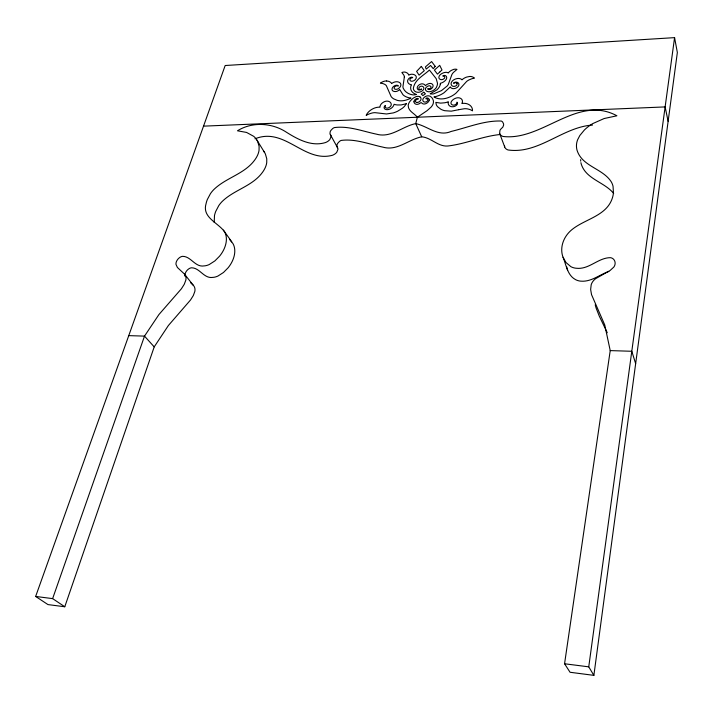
<?xml version="1.0" encoding="UTF-8"?>
<svg xmlns="http://www.w3.org/2000/svg" width="713" height="713" viewBox="0 0 713 713"><rect width="100%" height="100%" fill="white"/><g stroke="black" fill="none" stroke-linecap="round" stroke-linejoin="round"><path stroke-width="1.07" d="M499.644 133.456A7.388 5.419 -21.9 0 0 500.918 135.31A8.449 6.203 -21.8 0 0 503.075 136.468C542.379 141.21 577.218 94.33 616.932 115.782L604.161 118.527L592.708 123.616A37.789 28.235 -17.1 0 0 584.41 129.971L579.821 135.523L577.637 139.739A25.463 18.984 -17.6 0 0 576.46 145.862A30.035 22.379 -17.4 0 0 577.084 150.372C582.164 166.494 602.565 168.375 611.175 181.699A27.049 20.784 -18.1 0 1 613.046 186.325L613.447 192.831A35.267 27.103 -18.5 0 1 612.476 197.67C606.843 216.164 584.794 218.855 571.612 229.898A28.065 22.228 -17.7 0 0 567.521 234.096A30.677 24.313 -17.6 0 0 564.357 239.06A32.941 26.123 -17.5 0 0 562.263 245.014A33.627 26.666 -17.5 0 0 561.737 250.477A32.629 25.882 -17.5 0 0 563.047 257.25L566.015 262.544L570.863 266.653A15.071 12.014 -18.3 0 0 573.689 267.785A13.574 10.82 -18.3 0 0 576.443 268.257C589.072 269.71 598.118 257.75 610.301 257.669A5.606 4.483 -16.5 0 1 612.512 258.418A6.898 5.526 -16.6 0 1 613.545 259.247A8.271 6.631 -16.6 0 1 614.526 260.628A8.912 7.148 -16.7 0 1 615.114 263.507L615.052 264.104A8.44 6.765 -16.6 0 1 613.822 267.072L610.123 270.477L595.658 278.649A14.18 11.524 -16.7 0 0 593.679 280.467A12.335 10.018 -16.8 0 0 592.155 282.562A13.663 11.096 -16.7 0 0 591.202 284.737L590.64 289.469L591.532 294.629L604.758 324.976L610.221 350.6L564.562 663.767L570.061 672.27L593.876 675.363L677.35 52.504L674.578 37.637L225.174 65.516L35.65 596.451L47.967 604.588L64.776 606.763L154.213 346.883L168.393 325.511L190.514 299.995L193.303 295.565L194.818 291.457A11.622 8.458 -37.6 0 0 194.988 289.558A10.508 7.647 -37.6 0 0 194.694 287.722A12.068 8.779 -37.7 0 0 193.945 286.109L184.417 274.024L177.394 267.473L176.022 264.478A7.273 5.214 -36.7 0 1 176.325 261.894L176.53 261.386A7.683 5.508 -36.7 0 1 178.161 258.89A7.121 5.098 -36.7 0 1 179.471 257.696A5.936 4.251 -36.7 0 1 180.594 256.983A4.822 3.449 -36.7 0 1 182.581 256.341C191.039 256.234 195.077 267.553 204.203 265.896A11.907 8.601 -35.9 0 0 206.565 265.503A13.217 9.536 -35.8 0 0 209.274 264.523L214.88 260.913L219.533 256.217A28.377 20.338 -35.8 0 0 223.517 250.165A29.224 20.935 -35.8 0 0 225.468 245.263A28.636 20.517 -35.8 0 0 226.369 239.924A26.702 19.144 -35.7 0 0 225.976 235.477A24.465 17.549 -35.6 0 0 224.506 231.752C218.205 222.661 201.886 217.59 206.048 203.758A31.087 22.05 -33.5 0 1 207.34 199.497L210.406 193.731A23.716 16.773 -33.7 0 1 213.829 189.56C225.994 177.635 244.586 174.061 254.817 159.89A26.096 18.039 -32.4 0 0 257.331 155.728A22.201 15.365 -32.3 0 0 259.051 150.185L259.104 146.432L257.758 141.62A32.7 22.602 -32.7 0 0 253.712 136.335L246.582 132.44L237.465 130.8C251.671 121.843 270.726 122.689 284.915 131.272C296.697 138.777 310.877 146.994 325.306 142.609A7.888 5.57 -29.2 0 0 327.811 141.361A6.898 4.875 -29.2 0 0 329.861 139.49L331.055 136.531A5.989 4.233 -29.2 0 0 330.689 135.042L329.959 133.634L330.181 131.789A6.845 4.839 -28.7 0 1 330.894 130.443L332.579 128.634A5.143 3.627 -28.7 0 1 334.326 127.6C348.47 125.666 362.765 131.299 376.509 134.169C390.982 138.313 402.382 126.254 415.741 123.616C427.72 126.041 438.049 137.172 451.177 131.433C467.568 127.538 484.234 120.426 501.221 121.032A5.472 3.993 -22.2 0 1 502.629 121.994L503.53 123.795A7.273 5.312 -22.3 0 1 503.592 125.194L502.808 127.164L501.186 128.741A6.408 4.706 -21.9 0 0 499.938 130.372L499.644 133.456L504.706 146.976A7.29 5.392 -21.7 0 0 505.98 148.83A8.342 6.176 -21.7 0 0 508.111 149.98C538.752 154.347 562.664 127.012 592.53 125.051M593.876 675.363L588.751 666.842L674.578 37.637M429.199 100.043A3.422 2.424 -25 0 0 428.255 98.278A3.093 2.192 -25 0 0 427.693 98.029A2.602 1.845 -25 0 0 427.176 97.948A1.346 0.954 -25 0 0 425.911 98.385L426.017 98.893A1.8 1.274 -25 0 1 427.657 99.383A2.086 1.479 -25 0 1 427.827 99.989A2.041 1.444 -25 0 1 427.256 101.157A2.495 1.765 -25 0 1 426.454 101.736A2.282 1.613 -25 0 1 424.984 102.066A3.119 2.21 -25 0 1 423.727 101.718A3.627 2.567 -25 0 1 422.818 100.185A4.109 2.914 -25 0 1 423.29 98.483A4.554 3.226 -24.9 0 1 427.256 95.898L427.595 95.863A4.34 3.075 -24.9 0 1 429.333 95.988A5.971 4.233 -25 0 1 430.224 96.344L431.124 96.968A13.289 9.438 -25.2 0 1 432.666 98.849L433.272 100.381A10.855 7.709 -25.1 0 1 433.433 102.244A9.037 6.417 -25.1 0 1 432.47 105.212A12.326 8.752 -25.2 0 1 431.124 107.084L427.06 110.684L417.372 117.235L415.741 123.616L421.722 136.816C431.222 137.591 437.996 146.851 447.844 145.996C465.482 143.981 481.997 136.397 499.751 134.552M64.776 606.763L52.628 598.617L144.507 336.117L158.946 314.531L181.423 288.756L184.266 284.282L185.817 280.147A11.773 8.494 -37.5 0 0 185.995 278.23A10.642 7.674 -37.5 0 0 185.71 276.377A12.219 8.814 -37.5 0 0 184.961 274.763L184.417 274.024M608.884 271.421C599.571 274.63 591.327 282.045 580.89 281.154A13.378 10.748 -18.1 0 1 578.172 280.664A14.848 11.934 -18 0 1 575.391 279.532C567.325 275.182 566.202 264.826 563.047 257.25M254.978 138.821C284.639 126.682 303.863 162.84 332.294 155.309A7.79 5.552 -29.2 0 0 334.771 154.079A6.809 4.857 -29.2 0 0 336.794 152.226L337.962 149.293A5.918 4.225 -29.2 0 0 337.588 147.805L330.271 134.454M421.722 136.816C408.513 139.392 397.23 151.325 382.934 147.145C369.334 144.231 355.19 138.554 341.162 140.425A5.08 3.618 -28.7 0 0 339.433 141.441L337.784 143.233A6.756 4.822 -28.7 0 0 337.08 144.57L336.866 146.406L337.588 147.805M203.526 126.148L665.131 106.914L668.126 121.344M128.759 335.627L144.507 336.117L154.213 346.883M610.221 350.6L631.798 351.277L635.648 363.63M35.65 596.451L52.628 598.617M564.562 663.767L588.751 666.842M190.585 282.696L193.41 285.378M229.452 239.327L232.901 243.525A24.153 17.495 -35.7 0 1 234.363 247.233A26.363 19.082 -35.8 0 1 234.773 251.653A28.27 20.454 -35.9 0 1 233.909 256.956A28.85 20.873 -35.9 0 1 232.001 261.814A28.012 20.267 -35.9 0 1 228.089 267.812L223.499 272.473L217.964 276.029A13.048 9.51 -35.9 0 1 215.299 276.992A11.756 8.565 -36 0 1 212.955 277.375C203.891 278.97 199.898 267.731 191.503 267.794A4.759 3.44 -36.8 0 0 189.533 268.427A5.856 4.233 -36.8 0 0 188.419 269.131A7.032 5.089 -36.8 0 0 187.136 270.307A7.585 5.481 -36.8 0 0 185.532 272.785L185.335 273.293A7.175 5.196 -36.8 0 0 184.997 275.031M417.372 117.235C414.485 113.367 408.246 111.281 408.21 105.711A9.037 6.417 -25.4 0 1 408.799 103.314A10.847 7.7 -25.3 0 1 409.886 101.478L411.285 99.856A13.289 9.438 -25.3 0 1 413.807 97.797L416.107 96.629A4.492 3.173 -25.3 0 1 419.904 96.87M613.661 193.428C604.419 181.975 586.05 179.284 581.264 164.124A29.616 22.263 -17.1 0 1 580.926 162.662M223.392 230.094L231.787 241.876M256.965 140.149L264.612 152.564M607.262 332.739L599.312 316.189L595.836 307.356M504.706 146.976L504.51 145.951M595.23 304.754L595.631 306.492M185.157 276.439L185.041 275.86A7.175 5.196 -36.8 0 1 185.006 275.45M214.221 222.456L214.479 215.62A30.695 21.987 -33.6 0 1 215.745 211.396L218.748 205.665A23.422 16.729 -33.7 0 1 222.117 201.538C234.105 189.72 252.518 186.236 262.58 172.198A25.784 18.003 -32.5 0 0 265.049 168.063A21.925 15.338 -32.4 0 0 266.733 162.555L266.769 158.83L265.405 154.035A32.299 22.549 -32.7 0 0 263.676 151.183M429.048 89.08A2.112 1.488 -24.8 0 0 430.902 87.61A2.112 1.488 -24.8 0 0 430.215 86.041A2.077 1.462 -24.8 0 0 429.235 85.792A2.647 1.863 -24.8 0 0 428.656 85.89A3.324 2.344 -24.8 0 0 427.889 86.175A3.877 2.736 -24.8 0 0 425.804 87.975A3.208 2.264 -24.8 0 0 425.447 89.33A3.975 2.799 -24.8 0 0 425.59 89.918L425.884 90.444A5.223 3.681 -24.7 0 0 428.139 91.701A4.554 3.208 -24.7 0 0 429.992 91.656A5.856 4.126 -24.7 0 0 431.561 91.246A7.317 5.151 -24.7 0 0 434.297 89.713A7.442 5.241 -24.7 0 0 436.463 87.253L437.194 85.426A13.208 9.278 -24.9 0 0 437.47 83.18L436.187 78.68L429.422 70.052C423.62 75.525 414.565 79.687 413.371 88.305A7.424 5.214 -25.1 0 0 414.306 90.72A7.29 5.125 -25.1 0 0 416.303 92.004A5.829 4.1 -25.1 0 0 417.684 92.262A4.545 3.2 -25.1 0 0 419.636 92.102A5.187 3.645 -25.1 0 0 422.898 90.248A4.028 2.834 -25.1 0 0 423.513 89.446A3.2 2.246 -25.1 0 0 423.861 88.091A3.815 2.683 -25.1 0 0 422.203 86.273A2.674 1.881 -25.1 0 0 421.445 86.193A2.05 1.444 -25.1 0 0 420.269 86.496A2.478 1.747 -25.1 0 0 419.431 87.102A2.032 1.426 -25.1 0 0 420.019 89.481A1.488 1.043 -25.1 0 0 420.804 89.33A1.925 1.355 -25.1 0 0 421.508 88.947A1.756 1.23 -25.1 0 1 420.839 89.624A1.711 1.203 -25.1 0 1 420.269 89.9A2.344 1.649 -25.1 0 1 418.7 89.936A3.048 2.148 -25.1 0 1 418.068 89.606A3.895 2.736 -25.1 0 1 417.658 89.187A4.376 3.075 -25.1 0 1 417.239 87.69A3.966 2.79 -25.1 0 1 418.415 85.507A4.955 3.485 -25 0 1 419.066 84.945A4.839 3.405 -25 0 1 419.654 84.562A4.109 2.888 -25.1 0 1 420.875 84.027A3.271 2.299 -25.1 0 1 422.051 83.849A4.109 2.888 -25.1 0 1 422.827 83.911L423.549 84.107A5.784 4.064 -25.1 0 1 425.42 85.729A5.802 4.082 -24.8 0 1 428.183 83.867L429.021 83.59A4.126 2.905 -24.8 0 1 429.859 83.439A3.289 2.308 -24.7 0 1 430.973 83.501A4.126 2.897 -24.8 0 1 431.953 83.92L432.372 84.25A4.964 3.494 -24.8 0 1 432.862 84.936A3.984 2.799 -24.8 0 1 432.898 86.736A4.323 3.039 -24.8 0 1 431.169 88.84A3.137 2.21 -24.7 0 1 430.278 89.312A2.415 1.693 -24.7 0 1 428.638 89.499A1.738 1.221 -24.8 0 1 427.764 88.635A1.943 1.364 -24.8 0 0 428.263 88.938A1.515 1.061 -24.8 0 0 429.048 88.982M454.555 82.717A2.558 1.8 -23.8 0 1 456.98 83.555M454.707 82.824A3.895 2.754 -23.8 0 0 453.53 83.234A2.807 1.987 -23.7 0 1 454.279 82.628A2.46 1.738 -23.7 0 1 455.759 82.138A3.574 2.522 -23.7 0 1 457.158 82.28A4.162 2.941 -23.8 0 1 458.914 84.571A4.536 3.208 -23.8 0 1 458.486 85.988A3.841 2.718 -23.8 0 1 457.22 87.369A4.688 3.307 -23.8 0 1 455.892 88.109L455.259 88.332A5.009 3.538 -23.8 0 1 453.334 88.644A3.966 2.807 -23.8 0 1 451.784 88.314A4.946 3.494 -23.8 0 1 450.99 87.779A6.31 4.456 -23.7 0 1 450.313 86.888L444.03 92.743A18.262 12.834 -24.5 0 1 439.199 95.39A18.743 13.173 -24.5 0 1 433.95 96.95A17.495 12.344 -24.1 0 0 437.586 98.456A15.802 11.158 -24.1 0 0 440.456 98.893A14.224 10.044 -24.2 0 0 443.548 98.768A16.23 11.461 -24.2 0 0 447.14 97.984L448.45 97.538A18.28 12.887 -24.2 0 0 453.049 95.284A17.54 12.371 -24.1 0 0 456.249 92.895L466.659 81.425A10.597 7.513 -23.1 0 1 469.092 79.883L471.391 78.911A15.65 11.132 -23 0 1 474.43 78.118A9.741 6.889 -23.3 0 0 472.79 77.049A7.7 5.446 -23.2 0 0 471.284 76.576A6.56 4.635 -23.2 0 0 469.564 76.487L466.748 77.049A9.768 6.916 -23.2 0 0 463.637 78.546A8.841 6.257 -23.2 0 0 461.988 79.838A5.383 3.797 -23.7 0 0 461.302 79.232A6.043 4.26 -23.7 0 0 460.099 78.688A6.239 4.403 -23.7 0 0 456.311 78.751A6.863 4.839 -23.7 0 0 454.564 79.41A6.239 4.403 -23.7 0 0 453.156 80.293A5.374 3.797 -23.7 0 0 451.579 82.075A5.062 3.574 -23.7 0 0 451.89 85.64A3.957 2.799 -23.7 0 0 452.764 86.193A3.155 2.228 -23.8 0 0 454.279 86.362A3.485 2.46 -23.8 0 0 455.268 86.13A2.692 1.898 -23.8 0 0 456.106 85.712A2.023 1.426 -23.8 0 0 456.908 84.829A2.558 1.8 -23.8 0 0 457.086 84.027A2.282 1.613 -23.8 0 0 456.997 83.617M429.181 100.043A3.815 2.709 -25 0 1 428.861 101.077A4.768 3.378 -25 0 1 426.009 103.572A4.055 2.879 -25 0 1 425.028 103.902A3.324 2.362 -25 0 1 423.353 103.929A5.018 3.556 -25 0 1 422.417 103.572L421.125 102.529L419.271 103.715A4.982 3.52 -25.3 0 1 418.076 104.178A3.262 2.308 -25.3 0 1 416.535 104.312A4.02 2.852 -25.3 0 1 415.608 104.053A4.759 3.369 -25.3 0 1 413.995 101.772M413.995 101.772A3.823 2.709 -25.3 0 1 414.146 100.881A3.413 2.424 -25.3 0 1 416.321 98.724A2.816 1.987 -25.3 0 1 417.141 98.447A1.782 1.257 -25.3 0 1 417.622 98.403A1.274 0.9 -25.3 0 1 418.379 98.751L418.005 99.267A1.8 1.274 -25.3 0 0 416.089 99.936A2.086 1.479 -25.3 0 0 415.599 100.569A2.032 1.444 -25.3 0 0 415.581 101.701A2.487 1.756 -25.3 0 0 416.107 102.217A2.21 1.56 -25.3 0 0 417.257 102.44M417.257 102.44A3.075 2.184 -25.3 0 0 418.593 102.084A3.289 2.326 -25.3 0 0 419.547 101.513A3.681 2.602 -25.3 0 0 420.42 100.595A4.02 2.843 -25.3 0 0 421.009 98.617A4.635 3.28 -25.4 0 0 420.456 97.333A4.305 3.048 -25.3 0 0 419.912 96.861M567.646 270.174A32.156 25.704 -17.2 0 1 566.719 266.876M580.712 161.165A29.616 22.263 -17.1 0 1 580.64 159.641M404.333 77.173L402.934 86.692A11.319 7.923 -25.3 0 0 403.246 88.252C404.85 91.995 408.914 94.383 412.845 94.882A9.064 6.364 -25.3 0 0 416.401 94.481L414.244 93.519A14.59 10.24 -24.9 0 1 412.515 92.235L411.624 91.175A11.693 8.208 -25 0 1 410.688 88.617A10.383 7.29 -25.1 0 1 410.75 86.799L411.018 85.801A5.775 4.046 -25.2 0 1 411.517 84.802A6.729 4.697 -25.3 0 1 409.85 84.312A7.665 5.348 -25.2 0 1 408.157 82.877A6.791 4.741 -25.3 0 1 407.738 82.004A5.499 3.841 -25.3 0 1 407.613 81.068A4.474 3.128 -25.3 0 1 408.888 78.519A3.913 2.727 -25.4 0 1 409.654 77.904A3.084 2.148 -25.4 0 1 410.554 77.45A2.754 1.916 -25.4 0 1 411.437 77.236A1.827 1.274 -25.4 0 1 412.729 77.672A2.264 1.578 -25.3 0 0 411.125 78.145A2.656 1.854 -25.3 0 0 410.501 78.635A2.264 1.578 -25.3 0 0 410.091 79.161A1.818 1.266 -25.3 0 0 409.922 79.918A2.478 1.729 -25.3 0 0 410.18 80.533A3.182 2.219 -25.3 0 0 410.741 80.988A2.594 1.809 -25.3 0 0 411.962 81.22A3.235 2.255 -25.3 0 0 413.103 80.988A4.126 2.879 -25.3 0 0 414.28 80.426A3.815 2.656 -25.3 0 0 415.724 79.054A4.358 3.039 -25.3 0 0 416.125 76.443A5.57 3.886 -25.4 0 0 415.447 75.489A6.943 4.839 -25.4 0 0 414.583 74.874A7.388 5.16 -25.4 0 0 413.005 74.321L411.597 74.232A4.216 2.941 -25.4 0 0 408.763 75.204A6.364 4.421 -25.7 0 0 408.317 74.179A9.091 6.328 -25.7 0 0 407.061 72.913L405.367 72.173A5.098 3.538 -25.6 0 0 401.882 72.521L403.897 75.204A11.346 7.879 -26 0 1 404.333 77.173M440.304 84.286L440.055 85.293A10.419 7.326 -24.7 0 1 439.181 87.155A11.729 8.244 -24.7 0 1 436.855 89.909L430.171 93.804A9.126 6.426 -24.6 0 0 433.647 93.866L441.472 90.613L447.176 86.006A11.426 8.039 -24.4 0 0 448.334 84.339L451.89 74.571A11.649 8.191 -23.4 0 1 453.397 72.468L456.971 69.419A5.196 3.645 -23.7 0 0 453.441 69.464L451.258 70.435A9.287 6.524 -23.7 0 0 449.261 71.897A6.488 4.554 -23.8 0 0 448.245 73.029A4.269 2.995 -24.1 0 0 445.794 72.325L444.252 72.583A7.495 5.258 -24.1 0 0 442.301 73.341A7.041 4.938 -24.1 0 0 441.08 74.072A5.651 3.957 -24.1 0 0 439.876 75.141A4.412 3.093 -24.2 0 0 438.923 77.797A3.859 2.7 -24.2 0 0 439.689 79.054A4.171 2.923 -24.2 0 0 440.643 79.517A3.271 2.291 -24.2 0 0 441.721 79.633A2.62 1.836 -24.2 0 0 443.13 79.259A3.226 2.264 -24.2 0 0 443.949 78.724A2.513 1.765 -24.2 0 0 444.547 78.056A1.836 1.283 -24.2 0 0 444.769 77.289A2.291 1.613 -24.2 0 0 444.618 76.79A2.683 1.881 -24.2 0 0 444.217 76.353A2.299 1.613 -24.2 0 0 442.782 76.041A1.854 1.301 -24.1 0 1 444.359 75.444A2.79 1.952 -24.1 0 1 445.179 75.56A3.119 2.192 -24.2 0 1 445.892 75.934A3.957 2.781 -24.2 0 1 446.374 76.487A4.528 3.182 -24.2 0 1 446.365 79A5.561 3.904 -24.2 0 1 445.741 79.99A6.863 4.813 -24.3 0 1 444.841 80.934A7.736 5.419 -24.3 0 1 442.31 82.61A6.8 4.768 -24.3 0 1 440.304 83.305A5.811 4.091 -24.5 0 1 440.304 84.286M406.294 103.75L404.592 106.192A15.16 10.677 -26.2 0 1 402.266 108.34L397.765 111.139A21.488 15.089 -26.3 0 1 393.211 112.93L386.517 113.973L374.976 112.654A12.139 8.618 -27.3 0 0 371.892 113.064L369.655 113.759A16.889 12.014 -27.3 0 0 366.17 115.408A10.151 7.183 -27.1 0 1 367.088 113.723A11.649 8.244 -27 0 1 368.79 111.7A12.13 8.583 -27 0 1 374.084 108.242A10.802 7.638 -27 0 1 378.255 107.217A9.617 6.8 -27 0 1 380.002 107.217A6.56 4.626 -26.6 0 1 380.385 105.39A5.793 4.082 -26.6 0 1 381.91 103.314L382.614 102.734A6.524 4.599 -26.6 0 1 383.665 102.066A5.882 4.144 -26.6 0 1 385.287 101.389A4.982 3.512 -26.6 0 1 387.239 101.13A5.793 4.082 -26.6 0 1 388.54 101.335A6.524 4.599 -26.6 0 1 390.965 103.323A5.642 3.975 -26.6 0 1 391.214 104.232A4.314 3.048 -26.5 0 1 391.152 105.132A3.413 2.406 -26.5 0 1 390.35 106.54A4.02 2.834 -26.5 0 1 388.496 107.815A3.004 2.121 -26.5 0 1 387.524 108.091A2.522 1.782 -26.5 0 1 386.696 108.091A3.191 2.246 -26.5 0 1 385.261 107.208A2.781 1.961 -26.5 0 1 385.091 106.798A2.264 1.595 -26.5 0 1 385.145 106.014A1.996 1.408 -26.5 0 1 385.466 105.453A3.672 2.594 -26.5 0 0 384.708 106.157L384.414 106.549A2.433 1.72 -26.6 0 0 384.129 107.306A2.879 2.032 -26.5 0 0 384.182 108.02A3.948 2.79 -26.5 0 0 385.198 109.223A4.536 3.2 -26.5 0 0 386.25 109.588A4.982 3.512 -26.5 0 0 389.2 109.294A5.829 4.109 -26.5 0 0 390.572 108.661A6.417 4.528 -26.5 0 0 393.371 106.005A6.72 4.741 -26.5 0 0 394.084 104.276A17.7 12.415 -25.7 0 0 397.23 104.954L401.107 104.936L406.294 103.75M435.188 66.345L433.263 68.689L430.59 65.48L426.178 69.09L425.411 66.906L431.588 61.559L435.188 66.345M421.321 66.407L416.615 71.407L419.092 75.15L424.28 70.676L421.321 66.407M439.725 72.058L437.452 74.134L434.404 70.106L439.707 65.346L441.998 69.981L439.725 72.058M423.763 92.227L421.24 94.018L422.898 95.595L425.42 93.813L423.763 92.227M458.807 109.677L451.276 111.175L444.725 110.693A22.023 15.65 -23.8 0 1 440.875 109.249L437.622 106.763A15.481 11.025 -24 0 1 436.32 104.758L435.83 102.387L440.634 103.127L444.68 102.779A17.977 12.709 -24.2 0 0 448.388 101.772A6.898 4.929 -23.9 0 0 448.227 103.51A6.586 4.706 -23.9 0 0 449.787 106.005A5.98 4.269 -23.9 0 0 450.91 106.54A5.107 3.645 -23.9 0 0 453.887 106.576A4.661 3.324 -23.9 0 0 455.206 106.103A4.046 2.897 -23.9 0 0 456.953 104.74A2.95 2.112 -23.9 0 0 457.39 103.982A2.504 1.791 -23.9 0 0 457.479 103.225L457.381 102.841A3.77 2.692 -23.9 0 0 456.944 102.173A2.041 1.462 -23.9 0 1 456.988 102.734A2.326 1.667 -23.9 0 1 456.632 103.545A2.852 2.032 -23.9 0 1 456.222 103.991A3.307 2.362 -23.9 0 1 454.751 104.891A3.128 2.237 -23.9 0 1 454.226 105.052A2.585 1.845 -23.9 0 1 453.334 105.123A3.084 2.201 -23.9 0 1 452.443 104.927A4.126 2.95 -23.9 0 1 451.151 103.777A3.494 2.495 -23.9 0 1 451.044 102.387A4.43 3.164 -23.9 0 1 451.454 101.442A5.793 4.144 -23.8 0 1 452.202 100.471A6.702 4.795 -23.8 0 1 455.848 98.162A5.945 4.251 -23.8 0 1 457.381 97.806A5.116 3.654 -23.8 0 1 459.306 97.895A6.052 4.323 -23.8 0 1 460.687 98.447A6.693 4.786 -23.8 0 1 461.463 99.045L461.908 99.588A5.954 4.26 -23.8 0 1 462.434 101.62A6.738 4.813 -23.8 0 1 461.872 103.501A9.937 7.148 -23.7 0 1 463.753 103.332A11.158 8.03 -23.7 0 1 467.728 104.018A12.522 9.011 -23.7 0 1 471.614 107.164A12.032 8.663 -23.7 0 1 472.371 109.151A10.481 7.549 -23.6 0 1 472.461 110.836A17.451 12.638 -23.8 0 0 469.555 109.419L467.496 108.893A12.567 9.082 -23.7 0 0 464.377 108.741L458.807 109.677M386.624 80.979L385.956 80.979A6.346 4.421 -26.4 0 0 384.227 81.255A7.451 5.187 -26.4 0 0 382.524 81.879A9.438 6.577 -26.4 0 0 380.412 83.118A15.062 10.517 -26.8 0 1 382.952 83.599L384.717 84.33A10.214 7.121 -26.7 0 1 386.321 85.622L391.152 96.603A17.067 11.952 -25.6 0 0 393.754 98.893L397.23 100.346A15.989 11.203 -25.7 0 0 400.403 100.809A14.002 9.822 -25.7 0 0 403.433 100.64A15.552 10.9 -25.7 0 0 406.535 99.927A17.219 12.059 -25.7 0 0 410.955 98.055A18.618 13.048 -25.2 0 1 406.472 96.968A18.128 12.7 -25.2 0 1 402.979 94.758L399.681 89.464A6.167 4.305 -26 0 1 398.549 90.435A4.831 3.378 -26 0 1 397.498 91.05A3.877 2.709 -26 0 1 395.822 91.531A4.893 3.413 -26 0 1 394.048 91.416L393.54 91.246A4.581 3.2 -26 0 1 392.596 90.64A3.752 2.62 -26 0 1 392.043 89.383A4.438 3.102 -26 0 1 392.337 87.993A4.064 2.843 -26 0 1 395.225 85.507A3.494 2.442 -26 0 1 396.669 85.221A2.406 1.676 -26 0 1 397.899 85.56A2.745 1.916 -26 0 1 398.326 86.104A3.806 2.656 -26 0 0 397.373 85.81A2.371 1.658 -26 0 0 396.027 85.97A2.513 1.756 -26 0 0 395.537 86.193A2.371 1.658 -26 0 0 394.708 86.843A2.228 1.56 -26 0 0 394.414 87.262A2.495 1.747 -26 0 0 394.182 88.055A1.979 1.381 -26 0 0 394.53 88.858A2.629 1.836 -26 0 0 395.154 89.196A3.405 2.38 -26 0 0 396.036 89.33A3.075 2.148 -26 0 0 397.587 89.018A3.868 2.7 -26 0 0 398.745 88.359A4.946 3.449 -26 0 0 400.858 84.731A5.249 3.663 -26 0 0 400.18 83.091A6.096 4.26 -26 0 0 399.227 82.352A6.693 4.67 -26 0 0 397.836 81.861A6.087 4.251 -26 0 0 394.12 82.2A5.891 4.118 -26 0 0 392.658 82.877A5.258 3.672 -26 0 0 391.678 83.564A8.565 5.962 -26.4 0 0 390.706 82.432A9.447 6.586 -26.5 0 0 388.407 81.255L386.624 80.979"/></g></svg>
